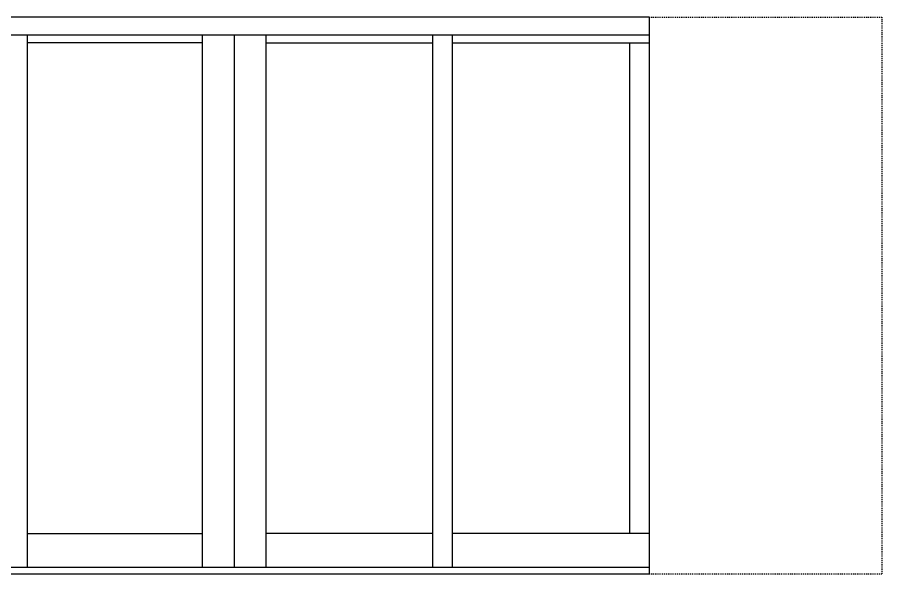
# Model space of a CAD drawing. Extents: x -28 to 139, y -71 to 44.
# Drawn here: x 45.7 to 139, y -71.2 to -11.1 of the extents above; entities that cross this region are included whole.
import ezdxf

# ---------------------------------------------------------------- set-up
doc = ezdxf.new("R2010")
doc.units = 0
doc.header["$MEASUREMENT"] = 0
doc.linetypes.add('HIDDEN', pattern=[0.375, 0.25, -0.125])
doc.layers.get('0').update_dxf_attribs({"linetype": 'CONTINUOUS'})
doc.layers.add('TEXT', color=7, linetype='CONTINUOUS')

msp = doc.modelspace()

# ---------------------------------------------------------------- linework, layer by layer
at = {"color": 1}
for p, q in [((113.90595, -11.10686), (1.68416, -11.10686)), ((113.90595, -13.03257), (3.02887, -13.03257)), ((3.02887, -70.47091), (113.90595, -70.47091)), ((1.68416, -71.18172), (113.90595, -71.18172))]:
    msp.add_line(p, q, dxfattribs=at)
at = {"color": 5}
for p, q in [((113.90595, -11.10686), (113.90595, -71.18172)), ((46.76337, -13.03257), (46.76337, -70.47091)), ((65.69896, -70.47091), (65.69896, -13.03257)), ((72.57445, -70.47091), (72.57445, -13.03257)), ((90.51813, -13.03257), (90.51813, -70.47091)), ((92.63277, -13.03257), (92.63277, -70.47091)), ((65.69896, -13.8703), (46.76337, -13.8703)), ((72.57445, -13.8703), (90.51813, -13.8703)), ((92.63277, -13.8703), (113.90595, -13.8703)), ((111.79132, -13.8703), (111.79132, -66.85633)), ((46.76337, -66.85633), (65.69896, -66.85633)), ((90.51813, -66.85633), (72.57445, -66.85633)), ((113.90595, -66.85633), (92.63277, -66.85633))]:
    msp.add_line(p, q, dxfattribs=at)
at = {"color": 1, "linetype": 'HIDDEN', "ltscale": 0.25}
for p, q in [((113.90595, -11.10686), (138.99322, -11.10686)), ((138.99322, -11.10686), (138.99322, -71.18172)), ((113.90595, -71.18172), (138.99322, -71.18172))]:
    msp.add_line(p, q, dxfattribs=at)
at = {"layer": 'TEXT', "color": 5}
msp.add_line((69.13671, -70.47091), (69.13671, -13.03257), dxfattribs=at)

doc.saveas('drawing.dxf')
